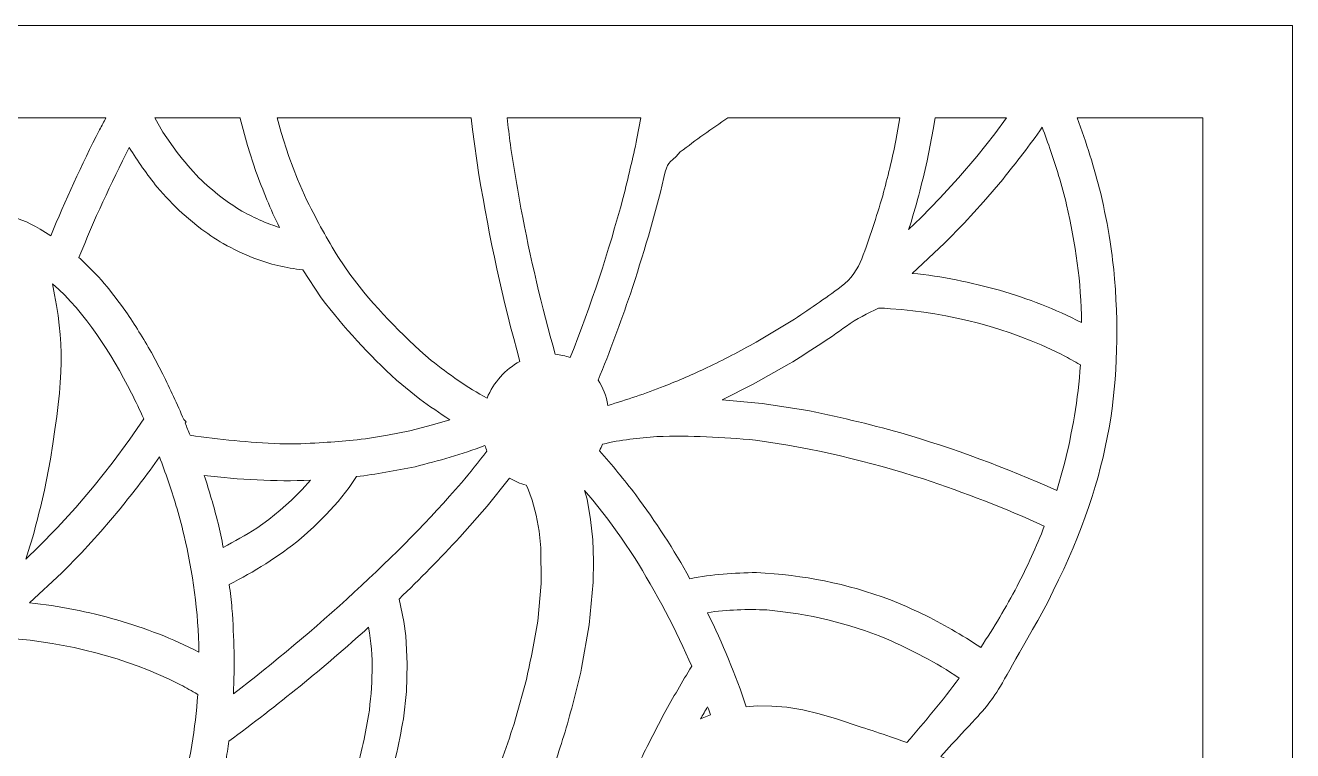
# Model space of a CAD drawing. Header units: centimetres. Extents: x -9.5 to 7.2, y -13.8 to 13.8.
# Drawn here: x -6.879 to -2.397, y 11.283 to 13.847 of the extents above; entities that cross this region are included whole.
import ezdxf

# ---------------------------------------------------------------- set-up
doc = ezdxf.new("R2010")
doc.units = ezdxf.units.CM
doc.header["$MEASUREMENT"] = 0
doc.layers.add('layer 1', color=7, linetype='Continuous')

msp = doc.modelspace()

# ---------------------------------------------------------------- linework, layer by layer
at = {"layer": 'layer 1', "color": 177, "lineweight": 9}
for points, knots in [([(-9.46145, 13.84713), (-9.46145, 13.84713), (-2.39658, 13.84713), (-2.39658, 13.84713), (-2.39658, 13.84713), (-2.39658, 13.84713), (-2.39658, -13.84713), (-2.39658, -13.84713), (-2.39658, -13.84713), (-2.39658, -13.84713), (-9.46145, -13.84713), (-9.46145, -13.84713), (-9.46145, -13.84713), (-9.46145, -13.84713), (-9.46145, 13.84713), (-9.46145, 13.84713)], [0, 0, 0, 0, 0.2, 0.2, 0.2, 0.2, 0.4, 0.4, 0.4, 0.4, 0.6, 0.6, 0.6, 0.6, 1, 1, 1, 1]), ([(-9.14428, 13.52), (-9.14428, 13.52), (-6.59423, 13.52), (-6.59423, 13.52), (-6.59423, 13.52), (-6.60166, 13.50614), (-6.60905, 13.49221), (-6.61651, 13.47814), (-6.61651, 13.47814), (-6.6806, 13.35315), (-6.73834, 13.22754), (-6.78924, 13.10275), (-6.78924, 13.10275), (-6.89609, 13.17317), (-6.93902, 13.17785), (-7.08388, 13.19685), (-7.08388, 13.19685), (-7.3897, 13.23313), (-7.84081, 13.18118), (-8.06638, 13.30989), (-8.06638, 13.30989), (-8.29268, 13.44274), (-8.16459, 13.4337), (-8.4348, 13.49265), (-8.4348, 13.49265), (-8.4348, 13.49265), (-8.48727, 13.50048), (-8.48727, 13.50048), (-8.48727, 13.50048), (-8.52212, 13.50328), (-8.5554, 13.50378), (-8.59058, 13.502), (-8.59058, 13.502), (-8.80837, 13.48158), (-8.91941, 13.40982), (-9.08639, 13.26293), (-9.08639, 13.26293), (-9.08639, 13.26293), (-9.14428, 13.21021), (-9.14428, 13.21021), (-9.14428, 13.21021), (-9.14428, 13.21021), (-9.14428, 13.52), (-9.14428, 13.52)], [0, 0, 0, 0, 0.0833333, 0.0833333, 0.0833333, 0.0833333, 0.1666667, 0.1666667, 0.1666667, 0.1666667, 0.25, 0.25, 0.25, 0.25, 0.3333333, 0.3333333, 0.3333333, 0.3333333, 0.4166667, 0.4166667, 0.4166667, 0.4166667, 0.5, 0.5, 0.5, 0.5, 0.5833333, 0.5833333, 0.5833333, 0.5833333, 0.6666667, 0.6666667, 0.6666667, 0.6666667, 0.75, 0.75, 0.75, 0.75, 0.8333333, 0.8333333, 0.8333333, 0.8333333, 1, 1, 1, 1]), ([(-6.42165, 13.52), (-6.42165, 13.52), (-6.11973, 13.52), (-6.11973, 13.52), (-6.11973, 13.52), (-6.11973, 13.52), (-6.11927, 13.51785), (-6.11927, 13.51785), (-6.11927, 13.51785), (-6.11927, 13.51785), (-6.09346, 13.4219), (-6.09346, 13.4219), (-6.09346, 13.4219), (-6.09346, 13.4219), (-6.06408, 13.33095), (-6.06408, 13.33095), (-6.06408, 13.33095), (-6.03834, 13.26331), (-6.01239, 13.19702), (-5.9805, 13.13272), (-5.9805, 13.13272), (-6.00181, 13.13955), (-6.02235, 13.1471), (-6.04315, 13.15549), (-6.04315, 13.15549), (-6.06713, 13.16628), (-6.0901, 13.17778), (-6.11317, 13.1905), (-6.11317, 13.1905), (-6.13907, 13.20618), (-6.16353, 13.22265), (-6.18809, 13.24059), (-6.18809, 13.24059), (-6.21506, 13.26211), (-6.24021, 13.28441), (-6.26529, 13.30837), (-6.26529, 13.30837), (-6.29252, 13.33698), (-6.31763, 13.36595), (-6.3424, 13.39705), (-6.3424, 13.39705), (-6.3424, 13.39705), (-6.39243, 13.46926), (-6.39243, 13.46926), (-6.39243, 13.46926), (-6.39243, 13.46926), (-6.42165, 13.52), (-6.42165, 13.52)], [0, 0, 0, 0, 0.0769231, 0.0769231, 0.0769231, 0.0769231, 0.1538462, 0.1538462, 0.1538462, 0.1538462, 0.2307692, 0.2307692, 0.2307692, 0.2307692, 0.3076923, 0.3076923, 0.3076923, 0.3076923, 0.3846154, 0.3846154, 0.3846154, 0.3846154, 0.4615385, 0.4615385, 0.4615385, 0.4615385, 0.5384615, 0.5384615, 0.5384615, 0.5384615, 0.6153846, 0.6153846, 0.6153846, 0.6153846, 0.6923077, 0.6923077, 0.6923077, 0.6923077, 0.7692308, 0.7692308, 0.7692308, 0.7692308, 0.8461538, 0.8461538, 0.8461538, 0.8461538, 1, 1, 1, 1]), ([(-5.98837, 13.52), (-5.98837, 13.52), (-5.30199, 13.52), (-5.30199, 13.52), (-5.30199, 13.52), (-5.30199, 13.52), (-5.29735, 13.47924), (-5.29735, 13.47924), (-5.29735, 13.47924), (-5.29735, 13.47924), (-5.27478, 13.31879), (-5.27478, 13.31879), (-5.27478, 13.31879), (-5.23776, 13.09535), (-5.19102, 12.8746), (-5.12965, 12.65896), (-5.12965, 12.65896), (-5.18154, 12.63141), (-5.22339, 12.58474), (-5.24613, 12.52881), (-5.24613, 12.52881), (-5.31624, 12.56647), (-5.38133, 12.61379), (-5.44392, 12.66264), (-5.44392, 12.66264), (-5.55191, 12.75608), (-5.64446, 12.8517), (-5.73123, 12.96718), (-5.73123, 12.96718), (-5.73123, 12.96718), (-5.77146, 13.02598), (-5.77146, 13.02598), (-5.77146, 13.02598), (-5.81434, 13.09517), (-5.84247, 13.1482), (-5.88332, 13.22736), (-5.88332, 13.22736), (-5.88332, 13.22736), (-5.91648, 13.30321), (-5.91648, 13.30321), (-5.91648, 13.30321), (-5.91648, 13.30321), (-5.94698, 13.38352), (-5.94698, 13.38352), (-5.94698, 13.38352), (-5.94698, 13.38352), (-5.97449, 13.46852), (-5.97449, 13.46852), (-5.97449, 13.46852), (-5.97449, 13.46852), (-5.98837, 13.52), (-5.98837, 13.52)], [0, 0, 0, 0, 0.0714286, 0.0714286, 0.0714286, 0.0714286, 0.1428571, 0.1428571, 0.1428571, 0.1428571, 0.2142857, 0.2142857, 0.2142857, 0.2142857, 0.2857143, 0.2857143, 0.2857143, 0.2857143, 0.3571429, 0.3571429, 0.3571429, 0.3571429, 0.4285714, 0.4285714, 0.4285714, 0.4285714, 0.5, 0.5, 0.5, 0.5, 0.5714286, 0.5714286, 0.5714286, 0.5714286, 0.6428571, 0.6428571, 0.6428571, 0.6428571, 0.7142857, 0.7142857, 0.7142857, 0.7142857, 0.7857143, 0.7857143, 0.7857143, 0.7857143, 0.8571429, 0.8571429, 0.8571429, 0.8571429, 1, 1, 1, 1]), ([(-5.1754, 13.52), (-5.1754, 13.52), (-4.70237, 13.52), (-4.70237, 13.52), (-4.70237, 13.52), (-4.70237, 13.52), (-4.71591, 13.4467), (-4.71591, 13.4467), (-4.71591, 13.4467), (-4.73094, 13.37685), (-4.74712, 13.30775), (-4.76471, 13.23843), (-4.76471, 13.23843), (-4.81649, 13.04654), (-4.8775, 12.85719), (-4.95246, 12.67252), (-4.95246, 12.67252), (-4.96902, 12.67868), (-4.98655, 12.68277), (-5.00478, 12.68451), (-5.00478, 12.68451), (-5.05393, 12.8535), (-5.09276, 13.0267), (-5.12651, 13.20065), (-5.12651, 13.20065), (-5.13997, 13.27559), (-5.15228, 13.35054), (-5.1636, 13.42605), (-5.1636, 13.42605), (-5.16771, 13.4574), (-5.17168, 13.48869), (-5.1754, 13.52)], [0, 0, 0, 0, 0.1111111, 0.1111111, 0.1111111, 0.1111111, 0.2222222, 0.2222222, 0.2222222, 0.2222222, 0.3333333, 0.3333333, 0.3333333, 0.3333333, 0.4444444, 0.4444444, 0.4444444, 0.4444444, 0.5555556, 0.5555556, 0.5555556, 0.5555556, 0.6666667, 0.6666667, 0.6666667, 0.6666667, 0.7777778, 0.7777778, 0.7777778, 0.7777778, 1, 1, 1, 1]), ([(-4.39415, 13.52), (-4.39415, 13.52), (-3.78641, 13.52), (-3.78641, 13.52), (-3.78641, 13.52), (-3.78641, 13.52), (-3.80002, 13.44015), (-3.80002, 13.44015), (-3.80002, 13.44015), (-3.81361, 13.37425), (-3.82908, 13.30968), (-3.84674, 13.24467), (-3.84674, 13.24467), (-3.86872, 13.16926), (-3.89283, 13.09548), (-3.92047, 13.02215), (-3.92047, 13.02215), (-3.93379, 12.98672), (-3.95844, 12.95021), (-3.99396, 12.92358), (-3.99396, 12.92358), (-4.05153, 12.8805), (-4.11039, 12.8403), (-4.17041, 12.80084), (-4.17041, 12.80084), (-4.17041, 12.80084), (-4.29449, 12.72644), (-4.29449, 12.72644), (-4.29449, 12.72644), (-4.35183, 12.69501), (-4.40909, 12.66532), (-4.46758, 12.6369), (-4.46758, 12.6369), (-4.51808, 12.61373), (-4.56847, 12.59187), (-4.61966, 12.57101), (-4.61966, 12.57101), (-4.68586, 12.54577), (-4.75172, 12.52279), (-4.81908, 12.50331), (-4.81908, 12.50331), (-4.82419, 12.53651), (-4.83606, 12.5669), (-4.85326, 12.59292), (-4.85326, 12.59292), (-4.81131, 12.69315), (-4.77429, 12.79551), (-4.73911, 12.89808), (-4.73911, 12.89808), (-4.69451, 13.03332), (-4.65291, 13.1704), (-4.62061, 13.30881), (-4.62061, 13.30881), (-4.60582, 13.37231), (-4.60845, 13.34887), (-4.56276, 13.39938), (-4.56276, 13.39938), (-4.50792, 13.44169), (-4.45148, 13.48158), (-4.39415, 13.52)], [0, 0, 0, 0, 0.0625, 0.0625, 0.0625, 0.0625, 0.125, 0.125, 0.125, 0.125, 0.1875, 0.1875, 0.1875, 0.1875, 0.25, 0.25, 0.25, 0.25, 0.3125, 0.3125, 0.3125, 0.3125, 0.375, 0.375, 0.375, 0.375, 0.4375, 0.4375, 0.4375, 0.4375, 0.5, 0.5, 0.5, 0.5, 0.5625, 0.5625, 0.5625, 0.5625, 0.625, 0.625, 0.625, 0.625, 0.6875, 0.6875, 0.6875, 0.6875, 0.75, 0.75, 0.75, 0.75, 0.8125, 0.8125, 0.8125, 0.8125, 0.875, 0.875, 0.875, 0.875, 1, 1, 1, 1]), ([(-3.66161, 13.52), (-3.66161, 13.52), (-3.40877, 13.52), (-3.40877, 13.52), (-3.40877, 13.52), (-3.40877, 13.52), (-3.45011, 13.46391), (-3.45011, 13.46391), (-3.45011, 13.46391), (-3.45011, 13.46391), (-3.5138, 13.38358), (-3.5138, 13.38358), (-3.5138, 13.38358), (-3.5138, 13.38358), (-3.57853, 13.30761), (-3.57853, 13.30761), (-3.57853, 13.30761), (-3.57853, 13.30761), (-3.64404, 13.23595), (-3.64404, 13.23595), (-3.64404, 13.23595), (-3.64404, 13.23595), (-3.71008, 13.16834), (-3.71008, 13.16834), (-3.71008, 13.16834), (-3.71008, 13.16834), (-3.75491, 13.12538), (-3.75491, 13.12538), (-3.75491, 13.12538), (-3.72855, 13.20497), (-3.7083, 13.28697), (-3.68958, 13.3683), (-3.68958, 13.3683), (-3.68958, 13.3683), (-3.66801, 13.47896), (-3.66801, 13.47896), (-3.66801, 13.47896), (-3.66801, 13.47896), (-3.66161, 13.52), (-3.66161, 13.52)], [0, 0, 0, 0, 0.0909091, 0.0909091, 0.0909091, 0.0909091, 0.1818182, 0.1818182, 0.1818182, 0.1818182, 0.2727273, 0.2727273, 0.2727273, 0.2727273, 0.3636364, 0.3636364, 0.3636364, 0.3636364, 0.4545455, 0.4545455, 0.4545455, 0.4545455, 0.5454545, 0.5454545, 0.5454545, 0.5454545, 0.6363636, 0.6363636, 0.6363636, 0.6363636, 0.7272727, 0.7272727, 0.7272727, 0.7272727, 0.8181818, 0.8181818, 0.8181818, 0.8181818, 1, 1, 1, 1]), ([(-3.15836, 13.52), (-3.15836, 13.52), (-2.71375, 13.52), (-2.71375, 13.52), (-2.71375, 13.52), (-2.71375, 13.52), (-2.71375, 10.67633), (-2.71375, 10.67633), (-2.71375, 10.67633), (-2.91076, 10.8372), (-3.1104, 10.97763), (-3.30888, 11.09391), (-3.30888, 11.09391), (-3.41816, 11.15626), (-3.52824, 11.2125), (-3.64137, 11.26175), (-3.64137, 11.26175), (-3.4118, 11.51625), (-3.50488, 11.38289), (-3.29842, 11.74306), (-3.29842, 11.74306), (-3.29842, 11.74306), (-3.2631, 11.80805), (-3.2631, 11.80805), (-3.2631, 11.80805), (-3.04616, 12.23217), (-2.99675, 12.55402), (-3.02618, 12.95062), (-3.02618, 12.95062), (-3.0304, 12.99472), (-3.03559, 13.03825), (-3.0418, 13.08202), (-3.0418, 13.08202), (-3.05121, 13.13962), (-3.0624, 13.19601), (-3.07551, 13.25263), (-3.07551, 13.25263), (-3.09869, 13.34387), (-3.12618, 13.43282), (-3.15836, 13.52)], [0, 0, 0, 0, 0.0909091, 0.0909091, 0.0909091, 0.0909091, 0.1818182, 0.1818182, 0.1818182, 0.1818182, 0.2727273, 0.2727273, 0.2727273, 0.2727273, 0.3636364, 0.3636364, 0.3636364, 0.3636364, 0.4545455, 0.4545455, 0.4545455, 0.4545455, 0.5454545, 0.5454545, 0.5454545, 0.5454545, 0.6363636, 0.6363636, 0.6363636, 0.6363636, 0.7272727, 0.7272727, 0.7272727, 0.7272727, 0.8181818, 0.8181818, 0.8181818, 0.8181818, 1, 1, 1, 1]), ([(-3.74232, 12.97011), (-3.63749, 12.96036), (-3.53392, 12.93814), (-3.43335, 12.91036), (-3.43335, 12.91036), (-3.33297, 12.88064), (-3.23615, 12.84446), (-3.14341, 12.79647), (-3.14341, 12.79647), (-3.14447, 12.93827), (-3.16474, 13.07672), (-3.1961, 13.21207), (-3.1961, 13.21207), (-3.20496, 13.24686), (-3.21427, 13.28126), (-3.22433, 13.3157), (-3.22433, 13.3157), (-3.24206, 13.37348), (-3.26135, 13.43019), (-3.28243, 13.48658), (-3.28243, 13.48658), (-3.32584, 13.42296), (-3.37443, 13.36276), (-3.42212, 13.30254), (-3.42212, 13.30254), (-3.42212, 13.30254), (-3.49002, 13.22289), (-3.49002, 13.22289), (-3.49002, 13.22289), (-3.49002, 13.22289), (-3.55889, 13.14755), (-3.55889, 13.14755), (-3.55889, 13.14755), (-3.55889, 13.14755), (-3.62827, 13.07658), (-3.62827, 13.07658), (-3.62827, 13.07658), (-3.62827, 13.07658), (-3.74232, 12.97011), (-3.74232, 12.97011)], [0, 0, 0, 0, 0.0909091, 0.0909091, 0.0909091, 0.0909091, 0.1818182, 0.1818182, 0.1818182, 0.1818182, 0.2727273, 0.2727273, 0.2727273, 0.2727273, 0.3636364, 0.3636364, 0.3636364, 0.3636364, 0.4545455, 0.4545455, 0.4545455, 0.4545455, 0.5454545, 0.5454545, 0.5454545, 0.5454545, 0.6363636, 0.6363636, 0.6363636, 0.6363636, 0.7272727, 0.7272727, 0.7272727, 0.7272727, 0.8181818, 0.8181818, 0.8181818, 0.8181818, 1, 1, 1, 1]), ([(-6.68972, 13.02676), (-6.68972, 13.02676), (-6.68409, 13.02215), (-6.68409, 13.02215), (-6.68409, 13.02215), (-6.65476, 12.99403), (-6.62737, 12.9654), (-6.60035, 12.9349), (-6.60035, 12.9349), (-6.57373, 12.90256), (-6.54863, 12.86988), (-6.52408, 12.83574), (-6.52408, 12.83574), (-6.49192, 12.78839), (-6.46216, 12.74043), (-6.43354, 12.69055), (-6.43354, 12.69055), (-6.43354, 12.69055), (-6.393, 12.61439), (-6.393, 12.61439), (-6.393, 12.61439), (-6.3669, 12.56152), (-6.34162, 12.50809), (-6.31912, 12.45326), (-6.31912, 12.45326), (-6.31912, 12.45326), (-6.31061, 12.44493), (-6.31061, 12.44493), (-6.31061, 12.44493), (-6.31061, 12.44493), (-6.31412, 12.44108), (-6.31412, 12.44108), (-6.31412, 12.44108), (-6.30821, 12.42671), (-6.30245, 12.41231), (-6.29681, 12.39784), (-6.29681, 12.39784), (-6.19316, 12.38227), (-6.08835, 12.37265), (-5.97926, 12.36736), (-5.97926, 12.36736), (-5.97926, 12.36736), (-5.90538, 12.36757), (-5.90538, 12.36757), (-5.90538, 12.36757), (-5.80933, 12.37278), (-5.75702, 12.37605), (-5.67624, 12.38543), (-5.67624, 12.38543), (-5.67624, 12.38543), (-5.59796, 12.3979), (-5.59796, 12.3979), (-5.59796, 12.3979), (-5.59796, 12.3979), (-5.51901, 12.41403), (-5.51901, 12.41403), (-5.51901, 12.41403), (-5.51901, 12.41403), (-5.43957, 12.43419), (-5.43957, 12.43419), (-5.43957, 12.43419), (-5.43957, 12.43419), (-5.37809, 12.45278), (-5.37809, 12.45278), (-5.37809, 12.45278), (-5.41416, 12.47608), (-5.449, 12.50039), (-5.48367, 12.52577), (-5.48367, 12.52577), (-5.48367, 12.52577), (-5.56617, 12.59244), (-5.56617, 12.59244), (-5.56617, 12.59244), (-5.66474, 12.68404), (-5.7511, 12.77591), (-5.83253, 12.88424), (-5.83253, 12.88424), (-5.83253, 12.88424), (-5.89768, 12.98282), (-5.89768, 12.98282), (-5.89768, 12.98282), (-5.95829, 12.98838), (-6.01439, 13.00331), (-6.07101, 13.02378), (-6.07101, 13.02378), (-6.10853, 13.03889), (-6.14354, 13.05579), (-6.17897, 13.07527), (-6.17897, 13.07527), (-6.20907, 13.09348), (-6.23738, 13.11255), (-6.2659, 13.13329), (-6.2659, 13.13329), (-6.2659, 13.13329), (-6.32498, 13.18287), (-6.32498, 13.18287), (-6.32498, 13.18287), (-6.35594, 13.2125), (-6.3846, 13.24276), (-6.41296, 13.27531), (-6.41296, 13.27531), (-6.4488, 13.32028), (-6.4817, 13.36574), (-6.51175, 13.41549), (-6.51175, 13.41549), (-6.57701, 13.28821), (-6.63623, 13.15911), (-6.68972, 13.02676)], [0, 0, 0, 0, 0.0357143, 0.0357143, 0.0357143, 0.0357143, 0.0714286, 0.0714286, 0.0714286, 0.0714286, 0.1071429, 0.1071429, 0.1071429, 0.1071429, 0.1428571, 0.1428571, 0.1428571, 0.1428571, 0.1785714, 0.1785714, 0.1785714, 0.1785714, 0.2142857, 0.2142857, 0.2142857, 0.2142857, 0.25, 0.25, 0.25, 0.25, 0.2857143, 0.2857143, 0.2857143, 0.2857143, 0.3214286, 0.3214286, 0.3214286, 0.3214286, 0.3571429, 0.3571429, 0.3571429, 0.3571429, 0.3928571, 0.3928571, 0.3928571, 0.3928571, 0.4285714, 0.4285714, 0.4285714, 0.4285714, 0.4642857, 0.4642857, 0.4642857, 0.4642857, 0.5, 0.5, 0.5, 0.5, 0.5357143, 0.5357143, 0.5357143, 0.5357143, 0.5714286, 0.5714286, 0.5714286, 0.5714286, 0.6071429, 0.6071429, 0.6071429, 0.6071429, 0.6428571, 0.6428571, 0.6428571, 0.6428571, 0.6785714, 0.6785714, 0.6785714, 0.6785714, 0.7142857, 0.7142857, 0.7142857, 0.7142857, 0.75, 0.75, 0.75, 0.75, 0.7857143, 0.7857143, 0.7857143, 0.7857143, 0.8214286, 0.8214286, 0.8214286, 0.8214286, 0.8571429, 0.8571429, 0.8571429, 0.8571429, 0.8928571, 0.8928571, 0.8928571, 0.8928571, 0.9285714, 0.9285714, 0.9285714, 0.9285714, 1, 1, 1, 1]), ([(-6.7902, 12.31388), (-6.7902, 12.31388), (-6.81186, 12.20326), (-6.81186, 12.20326), (-6.81186, 12.20326), (-6.83058, 12.12187), (-6.85077, 12.03991), (-6.87722, 11.96029), (-6.87722, 11.96029), (-6.87722, 11.96029), (-6.83236, 12.00327), (-6.83236, 12.00327), (-6.83236, 12.00327), (-6.83236, 12.00327), (-6.76628, 12.0709), (-6.76628, 12.0709), (-6.76628, 12.0709), (-6.76628, 12.0709), (-6.7007, 12.14257), (-6.7007, 12.14257), (-6.7007, 12.14257), (-6.7007, 12.14257), (-6.63602, 12.21848), (-6.63602, 12.21848), (-6.63602, 12.21848), (-6.63602, 12.21848), (-6.57235, 12.29884), (-6.57235, 12.29884), (-6.57235, 12.29884), (-6.57235, 12.29884), (-6.50994, 12.38361), (-6.50994, 12.38361), (-6.50994, 12.38361), (-6.50994, 12.38361), (-6.46049, 12.45613), (-6.46049, 12.45613), (-6.46049, 12.45613), (-6.47432, 12.48682), (-6.48888, 12.51689), (-6.50376, 12.54703), (-6.50376, 12.54703), (-6.5777, 12.68964), (-6.66406, 12.82917), (-6.78332, 12.93336), (-6.78332, 12.93336), (-6.73925, 12.71713), (-6.74277, 12.61403), (-6.7902, 12.31388)], [0, 0, 0, 0, 0.0769231, 0.0769231, 0.0769231, 0.0769231, 0.1538462, 0.1538462, 0.1538462, 0.1538462, 0.2307692, 0.2307692, 0.2307692, 0.2307692, 0.3076923, 0.3076923, 0.3076923, 0.3076923, 0.3846154, 0.3846154, 0.3846154, 0.3846154, 0.4615385, 0.4615385, 0.4615385, 0.4615385, 0.5384615, 0.5384615, 0.5384615, 0.5384615, 0.6153846, 0.6153846, 0.6153846, 0.6153846, 0.6923077, 0.6923077, 0.6923077, 0.6923077, 0.7692308, 0.7692308, 0.7692308, 0.7692308, 0.8461538, 0.8461538, 0.8461538, 0.8461538, 1, 1, 1, 1]), ([(-3.86109, 12.84779), (-3.90103, 12.82747), (-3.93827, 12.80998), (-3.97502, 12.78359), (-3.97502, 12.78359), (-4.04101, 12.73614), (-4.10857, 12.69262), (-4.17742, 12.65003), (-4.17742, 12.65003), (-4.17742, 12.65003), (-4.30436, 12.57835), (-4.30436, 12.57835), (-4.30436, 12.57835), (-4.30436, 12.57835), (-4.41493, 12.52275), (-4.41493, 12.52275), (-4.41493, 12.52275), (-4.41493, 12.52275), (-4.27314, 12.50991), (-4.27314, 12.50991), (-4.27314, 12.50991), (-4.27314, 12.50991), (-4.12723, 12.48803), (-4.12723, 12.48803), (-4.12723, 12.48803), (-4.01044, 12.46575), (-3.89723, 12.43759), (-3.78292, 12.4067), (-3.78292, 12.4067), (-3.59443, 12.3502), (-3.40947, 12.28388), (-3.2309, 12.20222), (-3.2309, 12.20222), (-3.2309, 12.20222), (-3.20578, 12.28941), (-3.20578, 12.28941), (-3.20578, 12.28941), (-3.17621, 12.40755), (-3.15474, 12.52597), (-3.1474, 12.64652), (-3.1474, 12.64652), (-3.1474, 12.64652), (-3.15649, 12.65202), (-3.15649, 12.65202), (-3.15649, 12.65202), (-3.17577, 12.66338), (-3.19529, 12.67393), (-3.21511, 12.68419), (-3.21511, 12.68419), (-3.40116, 12.77696), (-3.60878, 12.83059), (-3.819, 12.84542), (-3.819, 12.84542), (-3.83304, 12.84638), (-3.84702, 12.84724), (-3.86109, 12.84779)], [0, 0, 0, 0, 0.0666667, 0.0666667, 0.0666667, 0.0666667, 0.1333333, 0.1333333, 0.1333333, 0.1333333, 0.2, 0.2, 0.2, 0.2, 0.2666667, 0.2666667, 0.2666667, 0.2666667, 0.3333333, 0.3333333, 0.3333333, 0.3333333, 0.4, 0.4, 0.4, 0.4, 0.4666667, 0.4666667, 0.4666667, 0.4666667, 0.5333333, 0.5333333, 0.5333333, 0.5333333, 0.6, 0.6, 0.6, 0.6, 0.6666667, 0.6666667, 0.6666667, 0.6666667, 0.7333333, 0.7333333, 0.7333333, 0.7333333, 0.8, 0.8, 0.8, 0.8, 0.8666667, 0.8666667, 0.8666667, 0.8666667, 1, 1, 1, 1]), ([(-4.8376, 12.36606), (-4.84097, 12.35822), (-4.84479, 12.35055), (-4.84897, 12.34313), (-4.84897, 12.34313), (-4.8038, 12.29275), (-4.76156, 12.24033), (-4.7196, 12.18676), (-4.7196, 12.18676), (-4.65079, 12.09182), (-4.58437, 11.99476), (-4.5285, 11.89017), (-4.5285, 11.89017), (-4.45036, 11.90702), (-4.37209, 11.91135), (-4.29364, 11.9123), (-4.29364, 11.9123), (-4.12404, 11.90294), (-3.97739, 11.87495), (-3.81925, 11.81562), (-3.81925, 11.81562), (-3.78137, 11.80018), (-3.74417, 11.78395), (-3.70717, 11.76672), (-3.70717, 11.76672), (-3.63538, 11.73117), (-3.56663, 11.69248), (-3.50006, 11.6478), (-3.50006, 11.6478), (-3.45309, 11.71751), (-3.41079, 11.78989), (-3.3712, 11.86427), (-3.3712, 11.86427), (-3.33585, 11.93329), (-3.30236, 12.00398), (-3.27499, 12.07651), (-3.27499, 12.07651), (-3.41423, 12.14024), (-3.55677, 12.19457), (-3.7022, 12.24333), (-3.7022, 12.24333), (-3.89763, 12.30552), (-4.09151, 12.35258), (-4.29601, 12.38041), (-4.29601, 12.38041), (-4.41498, 12.39114), (-4.52562, 12.3979), (-4.64565, 12.39297), (-4.64565, 12.39297), (-4.70914, 12.38752), (-4.77389, 12.38269), (-4.83656, 12.36633), (-4.83656, 12.36633), (-4.83686, 12.36626), (-4.83726, 12.36616), (-4.8376, 12.36606)], [0, 0, 0, 0, 0.0666667, 0.0666667, 0.0666667, 0.0666667, 0.1333333, 0.1333333, 0.1333333, 0.1333333, 0.2, 0.2, 0.2, 0.2, 0.2666667, 0.2666667, 0.2666667, 0.2666667, 0.3333333, 0.3333333, 0.3333333, 0.3333333, 0.4, 0.4, 0.4, 0.4, 0.4666667, 0.4666667, 0.4666667, 0.4666667, 0.5333333, 0.5333333, 0.5333333, 0.5333333, 0.6, 0.6, 0.6, 0.6, 0.6666667, 0.6666667, 0.6666667, 0.6666667, 0.7333333, 0.7333333, 0.7333333, 0.7333333, 0.8, 0.8, 0.8, 0.8, 0.8666667, 0.8666667, 0.8666667, 0.8666667, 1, 1, 1, 1]), ([(-6.15789, 11.87076), (-6.15431, 11.84246), (-6.15119, 11.81412), (-6.14843, 11.78557), (-6.14843, 11.78557), (-6.14066, 11.68064), (-6.13835, 11.58098), (-6.14326, 11.48323), (-6.14326, 11.48323), (-5.86286, 11.69825), (-5.55306, 11.97819), (-5.33681, 12.22934), (-5.33681, 12.22934), (-5.30609, 12.26661), (-5.27596, 12.30388), (-5.24665, 12.34219), (-5.24665, 12.34219), (-5.24932, 12.34842), (-5.25171, 12.35481), (-5.25386, 12.3614), (-5.25386, 12.3614), (-5.33477, 12.33013), (-5.41774, 12.30779), (-5.50093, 12.28678), (-5.50093, 12.28678), (-5.57004, 12.27267), (-5.63808, 12.25979), (-5.70752, 12.25168), (-5.70752, 12.25168), (-5.70752, 12.25168), (-5.73387, 12.21358), (-5.73387, 12.21358), (-5.73387, 12.21358), (-5.73387, 12.21358), (-5.77333, 12.16375), (-5.77333, 12.16375), (-5.77333, 12.16375), (-5.77333, 12.16375), (-5.81489, 12.1172), (-5.81489, 12.1172), (-5.81489, 12.1172), (-5.81489, 12.1172), (-5.85841, 12.07375), (-5.85841, 12.07375), (-5.85841, 12.07375), (-5.85841, 12.07375), (-5.90354, 12.03346), (-5.90354, 12.03346), (-5.90354, 12.03346), (-5.98649, 11.96696), (-6.07048, 11.91425), (-6.15789, 11.87076)], [0, 0, 0, 0, 0.0714286, 0.0714286, 0.0714286, 0.0714286, 0.1428571, 0.1428571, 0.1428571, 0.1428571, 0.2142857, 0.2142857, 0.2142857, 0.2142857, 0.2857143, 0.2857143, 0.2857143, 0.2857143, 0.3571429, 0.3571429, 0.3571429, 0.3571429, 0.4285714, 0.4285714, 0.4285714, 0.4285714, 0.5, 0.5, 0.5, 0.5, 0.5714286, 0.5714286, 0.5714286, 0.5714286, 0.6428571, 0.6428571, 0.6428571, 0.6428571, 0.7142857, 0.7142857, 0.7142857, 0.7142857, 0.7857143, 0.7857143, 0.7857143, 0.7857143, 0.8571429, 0.8571429, 0.8571429, 0.8571429, 1, 1, 1, 1]), ([(-6.86457, 11.80501), (-6.75973, 11.79537), (-6.65614, 11.7731), (-6.55554, 11.74535), (-6.55554, 11.74535), (-6.45525, 11.71561), (-6.35839, 11.67945), (-6.26571, 11.63147), (-6.26571, 11.63147), (-6.2667, 11.77327), (-6.28696, 11.91163), (-6.31839, 12.04704), (-6.31839, 12.04704), (-6.32722, 12.0818), (-6.33651, 12.11627), (-6.34654, 12.15063), (-6.34654, 12.15063), (-6.36434, 12.2084), (-6.38361, 12.26519), (-6.40471, 12.32154), (-6.40471, 12.32154), (-6.44805, 12.25791), (-6.49667, 12.1977), (-6.5444, 12.13751), (-6.5444, 12.13751), (-6.5444, 12.13751), (-6.61234, 12.05781), (-6.61234, 12.05781), (-6.61234, 12.05781), (-6.61234, 12.05781), (-6.68107, 11.98252), (-6.68107, 11.98252), (-6.68107, 11.98252), (-6.68107, 11.98252), (-6.75054, 11.91155), (-6.75054, 11.91155), (-6.75054, 11.91155), (-6.75054, 11.91155), (-6.86457, 11.80501), (-6.86457, 11.80501)], [0, 0, 0, 0, 0.0909091, 0.0909091, 0.0909091, 0.0909091, 0.1818182, 0.1818182, 0.1818182, 0.1818182, 0.2727273, 0.2727273, 0.2727273, 0.2727273, 0.3636364, 0.3636364, 0.3636364, 0.3636364, 0.4545455, 0.4545455, 0.4545455, 0.4545455, 0.5454545, 0.5454545, 0.5454545, 0.5454545, 0.6363636, 0.6363636, 0.6363636, 0.6363636, 0.7272727, 0.7272727, 0.7272727, 0.7272727, 0.8181818, 0.8181818, 0.8181818, 0.8181818, 1, 1, 1, 1]), ([(-6.24632, 12.256), (-6.22843, 12.2007), (-6.21224, 12.14456), (-6.19779, 12.08757), (-6.19779, 12.08757), (-6.19113, 12.05886), (-6.185, 12.03022), (-6.17929, 12.00147), (-6.17929, 12.00147), (-6.14013, 12.02179), (-6.10094, 12.04416), (-6.06066, 12.06924), (-6.06066, 12.06924), (-6.06066, 12.06924), (-6.01838, 12.09977), (-6.01838, 12.09977), (-6.01838, 12.09977), (-6.01838, 12.09977), (-5.97737, 12.13261), (-5.97737, 12.13261), (-5.97737, 12.13261), (-5.97737, 12.13261), (-5.93785, 12.1679), (-5.93785, 12.1679), (-5.93785, 12.1679), (-5.93785, 12.1679), (-5.89996, 12.20554), (-5.89996, 12.20554), (-5.89996, 12.20554), (-5.89996, 12.20554), (-5.87027, 12.2389), (-5.87027, 12.2389), (-5.87027, 12.2389), (-5.99678, 12.23398), (-6.12236, 12.24029), (-6.24632, 12.256)], [0, 0, 0, 0, 0.1, 0.1, 0.1, 0.1, 0.2, 0.2, 0.2, 0.2, 0.3, 0.3, 0.3, 0.3, 0.4, 0.4, 0.4, 0.4, 0.5, 0.5, 0.5, 0.5, 0.6, 0.6, 0.6, 0.6, 0.7, 0.7, 0.7, 0.7, 0.8, 0.8, 0.8, 0.8, 1, 1, 1, 1]), ([(-5.53298, 10.60742), (-5.51239, 10.61449), (-5.4917, 10.6213), (-5.47099, 10.62786), (-5.47099, 10.62786), (-5.38384, 10.79027), (-5.30751, 10.9562), (-5.23875, 11.12717), (-5.23875, 11.12717), (-5.20479, 11.21599), (-5.17381, 11.3044), (-5.1453, 11.39503), (-5.1453, 11.39503), (-5.1453, 11.39503), (-5.10718, 11.53397), (-5.10718, 11.53397), (-5.10718, 11.53397), (-5.09136, 11.60328), (-5.07806, 11.67109), (-5.06709, 11.74102), (-5.06709, 11.74102), (-5.06709, 11.74102), (-5.05468, 11.87396), (-5.05468, 11.87396), (-5.05468, 11.87396), (-5.05468, 11.87396), (-5.05588, 11.99959), (-5.05588, 11.99959), (-5.05588, 11.99959), (-5.05588, 11.99959), (-5.06216, 12.05874), (-5.06216, 12.05874), (-5.06216, 12.05874), (-5.06216, 12.05874), (-5.0722, 12.11512), (-5.0722, 12.11512), (-5.0722, 12.11512), (-5.0722, 12.11512), (-5.08635, 12.16848), (-5.08635, 12.16848), (-5.08635, 12.16848), (-5.08635, 12.16848), (-5.10259, 12.21288), (-5.10259, 12.21288), (-5.10259, 12.21288), (-5.10259, 12.21288), (-5.10831, 12.22153), (-5.10831, 12.22153), (-5.10831, 12.22153), (-5.12905, 12.22688), (-5.14848, 12.2354), (-5.1662, 12.24665), (-5.1662, 12.24665), (-5.1662, 12.24665), (-5.24621, 12.14706), (-5.24621, 12.14706), (-5.24621, 12.14706), (-5.24621, 12.14706), (-5.34211, 12.03798), (-5.34211, 12.03798), (-5.34211, 12.03798), (-5.41212, 11.96279), (-5.48335, 11.88919), (-5.5576, 11.81873), (-5.5576, 11.81873), (-5.5576, 11.81873), (-5.54062, 11.7388), (-5.54062, 11.7388), (-5.54062, 11.7388), (-5.54062, 11.7388), (-5.53397, 11.68882), (-5.53397, 11.68882), (-5.53397, 11.68882), (-5.53397, 11.68882), (-5.52822, 11.58938), (-5.52822, 11.58938), (-5.52822, 11.58938), (-5.52822, 11.58938), (-5.53141, 11.49134), (-5.53141, 11.49134), (-5.53141, 11.49134), (-5.53141, 11.49134), (-5.5422, 11.3957), (-5.5422, 11.3957), (-5.5422, 11.3957), (-5.5499, 11.34946), (-5.55897, 11.30437), (-5.56954, 11.25861), (-5.56954, 11.25861), (-5.56954, 11.25861), (-5.59333, 11.17272), (-5.59333, 11.17272), (-5.59333, 11.17272), (-5.63594, 11.03873), (-5.68957, 10.91038), (-5.75865, 10.78733), (-5.75865, 10.78733), (-5.68491, 10.725), (-5.61178, 10.66272), (-5.53298, 10.60742)], [0, 0, 0, 0, 0.0384615, 0.0384615, 0.0384615, 0.0384615, 0.0769231, 0.0769231, 0.0769231, 0.0769231, 0.1153846, 0.1153846, 0.1153846, 0.1153846, 0.1538462, 0.1538462, 0.1538462, 0.1538462, 0.1923077, 0.1923077, 0.1923077, 0.1923077, 0.2307692, 0.2307692, 0.2307692, 0.2307692, 0.2692308, 0.2692308, 0.2692308, 0.2692308, 0.3076923, 0.3076923, 0.3076923, 0.3076923, 0.3461538, 0.3461538, 0.3461538, 0.3461538, 0.3846154, 0.3846154, 0.3846154, 0.3846154, 0.4230769, 0.4230769, 0.4230769, 0.4230769, 0.4615385, 0.4615385, 0.4615385, 0.4615385, 0.5, 0.5, 0.5, 0.5, 0.5384615, 0.5384615, 0.5384615, 0.5384615, 0.5769231, 0.5769231, 0.5769231, 0.5769231, 0.6153846, 0.6153846, 0.6153846, 0.6153846, 0.6538462, 0.6538462, 0.6538462, 0.6538462, 0.6923077, 0.6923077, 0.6923077, 0.6923077, 0.7307692, 0.7307692, 0.7307692, 0.7307692, 0.7692308, 0.7692308, 0.7692308, 0.7692308, 0.8076923, 0.8076923, 0.8076923, 0.8076923, 0.8461538, 0.8461538, 0.8461538, 0.8461538, 0.8846154, 0.8846154, 0.8846154, 0.8846154, 0.9230769, 0.9230769, 0.9230769, 0.9230769, 1, 1, 1, 1]), ([(-5.23598, 10.68974), (-5.16246, 10.70525), (-5.08803, 10.71736), (-5.01272, 10.72578), (-5.01272, 10.72578), (-4.96616, 10.75908), (-4.93178, 10.80301), (-4.90579, 10.85544), (-4.90579, 10.85544), (-4.87096, 10.93097), (-4.84004, 11.00762), (-4.80149, 11.08153), (-4.80149, 11.08153), (-4.77757, 11.12455), (-4.75241, 11.16456), (-4.72392, 11.20435), (-4.72392, 11.20435), (-4.72392, 11.20435), (-4.72293, 11.20556), (-4.72293, 11.20556), (-4.72293, 11.20556), (-4.70904, 11.23625), (-4.69477, 11.2668), (-4.68008, 11.29735), (-4.68008, 11.29735), (-4.68008, 11.29735), (-4.61957, 11.4141), (-4.61957, 11.4141), (-4.61957, 11.4141), (-4.58804, 11.47053), (-4.55593, 11.52614), (-4.52211, 11.58125), (-4.52211, 11.58125), (-4.57393, 11.70238), (-4.6505, 11.84673), (-4.72449, 11.96575), (-4.72449, 11.96575), (-4.72449, 11.96575), (-4.77023, 12.03391), (-4.77023, 12.03391), (-4.77023, 12.03391), (-4.77023, 12.03391), (-4.81927, 12.10159), (-4.81927, 12.10159), (-4.81927, 12.10159), (-4.81927, 12.10159), (-4.87167, 12.16847), (-4.87167, 12.16847), (-4.87167, 12.16847), (-4.87167, 12.16847), (-4.90101, 12.20308), (-4.90101, 12.20308), (-4.90101, 12.20308), (-4.90101, 12.20308), (-4.89258, 12.17135), (-4.89258, 12.17135), (-4.89258, 12.17135), (-4.89258, 12.17135), (-4.87983, 12.10034), (-4.87983, 12.10034), (-4.87983, 12.10034), (-4.87983, 12.10034), (-4.87222, 12.02766), (-4.87222, 12.02766), (-4.87222, 12.02766), (-4.87222, 12.02766), (-4.86933, 11.95372), (-4.86933, 11.95372), (-4.86933, 11.95372), (-4.86933, 11.95372), (-4.87072, 11.87885), (-4.87072, 11.87885), (-4.87072, 11.87885), (-4.87072, 11.87885), (-4.8848, 11.72719), (-4.8848, 11.72719), (-4.8848, 11.72719), (-4.8848, 11.72719), (-4.91157, 11.57469), (-4.91157, 11.57469), (-4.91157, 11.57469), (-4.92901, 11.49857), (-4.9484, 11.42416), (-4.97006, 11.34899), (-4.97006, 11.34899), (-4.99294, 11.27632), (-5.01709, 11.20492), (-5.04308, 11.13324), (-5.04308, 11.13324), (-5.09803, 10.98956), (-5.15827, 10.85025), (-5.22517, 10.71159), (-5.22517, 10.71159), (-5.22874, 10.70432), (-5.23236, 10.69702), (-5.23598, 10.68974)], [0, 0, 0, 0, 0.04, 0.04, 0.04, 0.04, 0.08, 0.08, 0.08, 0.08, 0.12, 0.12, 0.12, 0.12, 0.16, 0.16, 0.16, 0.16, 0.2, 0.2, 0.2, 0.2, 0.24, 0.24, 0.24, 0.24, 0.28, 0.28, 0.28, 0.28, 0.32, 0.32, 0.32, 0.32, 0.36, 0.36, 0.36, 0.36, 0.4, 0.4, 0.4, 0.4, 0.44, 0.44, 0.44, 0.44, 0.48, 0.48, 0.48, 0.48, 0.52, 0.52, 0.52, 0.52, 0.56, 0.56, 0.56, 0.56, 0.6, 0.6, 0.6, 0.6, 0.64, 0.64, 0.64, 0.64, 0.68, 0.68, 0.68, 0.68, 0.72, 0.72, 0.72, 0.72, 0.76, 0.76, 0.76, 0.76, 0.8, 0.8, 0.8, 0.8, 0.84, 0.84, 0.84, 0.84, 0.88, 0.88, 0.88, 0.88, 0.92, 0.92, 0.92, 0.92, 1, 1, 1, 1]), ([(-4.32923, 11.43804), (-4.32923, 11.43804), (-4.29056, 11.44099), (-4.29056, 11.44099), (-4.29056, 11.44099), (-4.29056, 11.44099), (-4.23896, 11.4406), (-4.23896, 11.4406), (-4.23896, 11.4406), (-4.23896, 11.4406), (-4.18527, 11.43599), (-4.18527, 11.43599), (-4.18527, 11.43599), (-4.18527, 11.43599), (-4.12929, 11.42698), (-4.12929, 11.42698), (-4.12929, 11.42698), (-4.12929, 11.42698), (-4.07109, 11.41346), (-4.07109, 11.41346), (-4.07109, 11.41346), (-4.07109, 11.41346), (-4.01066, 11.39524), (-4.01066, 11.39524), (-4.01066, 11.39524), (-4.01066, 11.39524), (-3.92339, 11.3657), (-3.92339, 11.3657), (-3.92339, 11.3657), (-3.88847, 11.35512), (-3.85371, 11.34392), (-3.81895, 11.3321), (-3.81895, 11.3321), (-3.79977, 11.32523), (-3.78069, 11.31821), (-3.76173, 11.31099), (-3.76173, 11.31099), (-3.6969, 11.38446), (-3.63448, 11.46024), (-3.57638, 11.5394), (-3.57638, 11.5394), (-3.65794, 11.59412), (-3.74353, 11.63889), (-3.83339, 11.67823), (-3.83339, 11.67823), (-3.97329, 11.73514), (-4.10492, 11.76547), (-4.25592, 11.78039), (-4.25592, 11.78039), (-4.32621, 11.78271), (-4.39596, 11.7819), (-4.46661, 11.77046), (-4.46661, 11.77046), (-4.41249, 11.66162), (-4.36724, 11.55156), (-4.32923, 11.43804)], [0, 0, 0, 0, 0.0666667, 0.0666667, 0.0666667, 0.0666667, 0.1333333, 0.1333333, 0.1333333, 0.1333333, 0.2, 0.2, 0.2, 0.2, 0.2666667, 0.2666667, 0.2666667, 0.2666667, 0.3333333, 0.3333333, 0.3333333, 0.3333333, 0.4, 0.4, 0.4, 0.4, 0.4666667, 0.4666667, 0.4666667, 0.4666667, 0.5333333, 0.5333333, 0.5333333, 0.5333333, 0.6, 0.6, 0.6, 0.6, 0.6666667, 0.6666667, 0.6666667, 0.6666667, 0.7333333, 0.7333333, 0.7333333, 0.7333333, 0.8, 0.8, 0.8, 0.8, 0.8666667, 0.8666667, 0.8666667, 0.8666667, 1, 1, 1, 1]), ([(-5.85341, 10.86756), (-5.79461, 10.97527), (-5.74854, 11.08766), (-5.71155, 11.20421), (-5.71155, 11.20421), (-5.69999, 11.2439), (-5.68965, 11.28321), (-5.6803, 11.32348), (-5.6803, 11.32348), (-5.6803, 11.32348), (-5.66498, 11.40683), (-5.66498, 11.40683), (-5.66498, 11.40683), (-5.65116, 11.51139), (-5.646, 11.617), (-5.6653, 11.71886), (-5.6653, 11.71886), (-5.82346, 11.57621), (-5.98848, 11.44188), (-6.15911, 11.31657), (-6.15911, 11.31657), (-6.16254, 11.29185), (-6.16655, 11.26713), (-6.17106, 11.24237), (-6.17106, 11.24237), (-6.11498, 11.15413), (-6.05356, 11.07118), (-5.9839, 10.99439), (-5.9839, 10.99439), (-5.94238, 10.94964), (-5.89899, 10.90767), (-5.85341, 10.86756)], [0, 0, 0, 0, 0.1111111, 0.1111111, 0.1111111, 0.1111111, 0.2222222, 0.2222222, 0.2222222, 0.2222222, 0.3333333, 0.3333333, 0.3333333, 0.3333333, 0.4444444, 0.4444444, 0.4444444, 0.4444444, 0.5555556, 0.5555556, 0.5555556, 0.5555556, 0.6666667, 0.6666667, 0.6666667, 0.6666667, 0.7777778, 0.7777778, 0.7777778, 0.7777778, 1, 1, 1, 1]), ([(-6.98333, 11.68283), (-7.02332, 11.66248), (-7.06049, 11.64494), (-7.09732, 11.6186), (-7.09732, 11.6186), (-7.16326, 11.57114), (-7.23084, 11.52756), (-7.29967, 11.48504), (-7.29967, 11.48504), (-7.29967, 11.48504), (-7.42661, 11.41329), (-7.42661, 11.41329), (-7.42661, 11.41329), (-7.42661, 11.41329), (-7.53725, 11.35768), (-7.53725, 11.35768), (-7.53725, 11.35768), (-7.53725, 11.35768), (-7.39541, 11.34491), (-7.39541, 11.34491), (-7.39541, 11.34491), (-7.39541, 11.34491), (-7.24952, 11.32292), (-7.24952, 11.32292), (-7.24952, 11.32292), (-7.13269, 11.30067), (-7.01941, 11.27253), (-6.90514, 11.24163), (-6.90514, 11.24163), (-6.71668, 11.18514), (-6.53168, 11.11881), (-6.35318, 11.03721), (-6.35318, 11.03721), (-6.35318, 11.03721), (-6.32807, 11.12438), (-6.32807, 11.12438), (-6.32807, 11.12438), (-6.29849, 11.24248), (-6.27696, 11.3609), (-6.26964, 11.48138), (-6.26964, 11.48138), (-6.26964, 11.48138), (-6.27878, 11.48698), (-6.27878, 11.48698), (-6.27878, 11.48698), (-6.29799, 11.49834), (-6.3175, 11.50894), (-6.33735, 11.51915), (-6.33735, 11.51915), (-6.52338, 11.61182), (-6.731, 11.66555), (-6.94128, 11.68039), (-6.94128, 11.68039), (-6.95529, 11.6813), (-6.96933, 11.68216), (-6.98333, 11.68283)], [0, 0, 0, 0, 0.0666667, 0.0666667, 0.0666667, 0.0666667, 0.1333333, 0.1333333, 0.1333333, 0.1333333, 0.2, 0.2, 0.2, 0.2, 0.2666667, 0.2666667, 0.2666667, 0.2666667, 0.3333333, 0.3333333, 0.3333333, 0.3333333, 0.4, 0.4, 0.4, 0.4, 0.4666667, 0.4666667, 0.4666667, 0.4666667, 0.5333333, 0.5333333, 0.5333333, 0.5333333, 0.6, 0.6, 0.6, 0.6, 0.6666667, 0.6666667, 0.6666667, 0.6666667, 0.7333333, 0.7333333, 0.7333333, 0.7333333, 0.8, 0.8, 0.8, 0.8, 0.8666667, 0.8666667, 0.8666667, 0.8666667, 1, 1, 1, 1]), ([(-4.4908, 11.39492), (-4.4908, 11.39492), (-4.45548, 11.40885), (-4.45548, 11.40885), (-4.45548, 11.40885), (-4.45892, 11.41864), (-4.46246, 11.42844), (-4.46602, 11.43811), (-4.46602, 11.43811), (-4.47441, 11.42374), (-4.48267, 11.40932), (-4.4908, 11.39492)], [0, 0, 0, 0, 0.25, 0.25, 0.25, 0.25, 0.5, 0.5, 0.5, 0.5, 1, 1, 1, 1])]:
    msp.add_open_spline(points, degree=3, knots=knots, dxfattribs=at)

doc.saveas('drawing.dxf')
